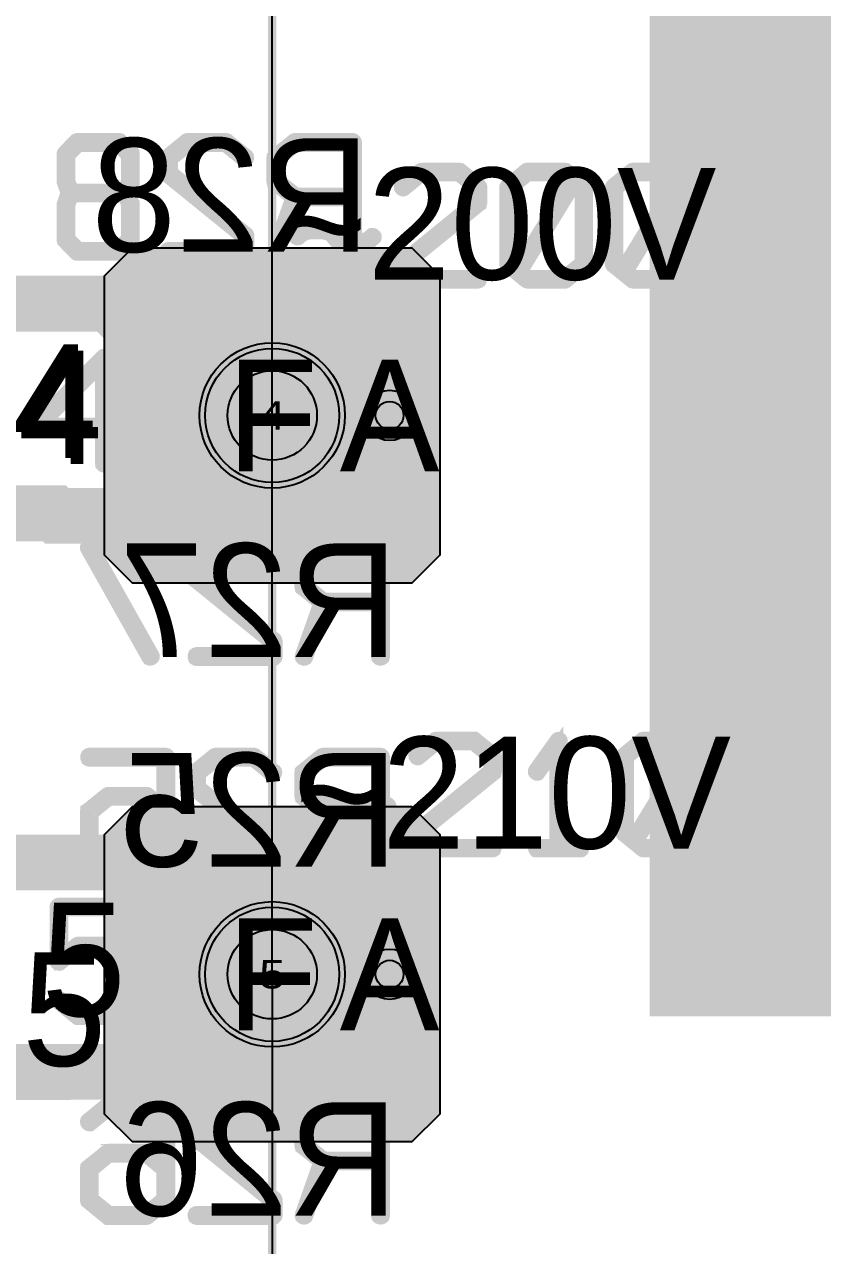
# Model space of a CAD drawing. Extents: x -19 to 284, y -54 to 100.
# Drawn here: x 120.57 to 134.85, y 15.15 to 37 of the extents above; entities that cross this region are included whole.
import ezdxf
from ezdxf.enums import TextEntityAlignment as Align

# ---------------------------------------------------------------- set-up
doc = ezdxf.new("R2010")
doc.units = 0
doc.header["$MEASUREMENT"] = 0
for name, color, linetype in [('ASSEMBLY_OUTLINES_TOP', 102, 'CONTINUOUS'), ('DRILL_DRAWING', 21, 'CONTINUOUS'), ('GENERATED_SILKSCREEN_BTM', 255, 'CONTINUOUS'), ('GENERATED_SILKSCREEN_TOP', 140, 'CONTINUOUS'), ('PART_HOLES_LAYER_BOTTOM', 30, 'CONTINUOUS'), ('PART_HOLES_LAYER_TOP', 30, 'CONTINUOUS'), ('PART_PADS_LAYER_BOTTOM', 230, 'CONTINUOUS'), ('PART_PADS_LAYER_TOP', 150, 'CONTINUOUS'), ('PIN_NUMBERS_BTM', 8, 'CONTINUOUS'), ('PIN_NUMBERS_TOP', 8, 'CONTINUOUS'), ('PLANE_DATA_LAYER_BOTTOM', 230, 'CONTINUOUS'), ('PLANE_DATA_LAYER_TOP', 150, 'CONTINUOUS'), ('PLANE_SHAPES_LAYER_BOTTOM', 230, 'CONTINUOUS'), ('PLANE_SHAPES_LAYER_TOP', 150, 'CONTINUOUS'), ('SILKSCREEN_OUTLINES_TOP', 150, 'CONTINUOUS'), ('SILKSCREEN_REF_DES_BTM', 211, 'CONTINUOUS'), ('SOLDERMASK_PADS_BTM', 12, 'CONTINUOUS'), ('SOLDERMASK_PADS_TOP', 180, 'CONTINUOUS'), ('TRACES_LAYER_BOTTOM', 230, 'CONTINUOUS'), ('VIA_HOLES_LAYER_BOTTOM', 30, 'CONTINUOUS'), ('VIA_HOLES_LAYER_TOP', 30, 'CONTINUOUS'), ('VIA_PADS_LAYER_BOTTOM', 230, 'CONTINUOUS'), ('VIA_PADS_LAYER_TOP', 150, 'CONTINUOUS')]:
    doc.layers.add(name, color=color, linetype=linetype)
doc.styles.add('COURIER_NEW', font='COUR.TTF')
doc.styles.add('VERIBEST_GERBER_0', font='txt')

msp = doc.modelspace()

# ---------------------------------------------------------------- hatches: boundary and pattern name
at = {"layer": 'PART_HOLES_LAYER_BOTTOM'}
h = msp.add_hatch(color=256, dxfattribs=at)
edge = h.paths.add_edge_path()
edge.add_arc((125, 30), 0.8, 0, 360)
h = msp.add_hatch(color=256, dxfattribs=at)
edge = h.paths.add_edge_path()
edge.add_arc((125, 20), 0.8, 0, 360)
at = {"layer": 'PART_HOLES_LAYER_TOP'}
h = msp.add_hatch(color=256, dxfattribs=at)
edge = h.paths.add_edge_path()
edge.add_arc((125, 30), 0.8, 0, 360)
h = msp.add_hatch(color=256, dxfattribs=at)
edge = h.paths.add_edge_path()
edge.add_arc((125, 20), 0.8, 0, 360)
at = {"layer": 'PLANE_DATA_LAYER_BOTTOM'}
h = msp.add_hatch(color=256, dxfattribs=at)
h.paths.add_polyline_path([(217.250002, 20.281564, -0.198909956), (217.227684, 20.227683), (209.272321, 12.272318, -0.198913366), (209.218439, 12.25), (149.781562, 12.25, -0.198913366), (149.72768, 12.272318), (142.750002, 19.249998, 0.207684346), (142.749996, 19.25), (131.8262, 19.25, -0.414213562), (131.75, 19.3262), (131.75, 50.749996), (131.749997, 50.750001), (128.52232, 53.977678, -0.198909956), (128.500002, 54.031559), (128.500002, 55.96844, -0.198909956), (128.52232, 56.022321), (131.749998, 59.249998), (131.75, 59.250004), (131.75, 80.6738, -0.414213562), (131.8262, 80.75), (144.749996, 80.75, 0.207684346), (144.750002, 80.750002), (149.727679, 85.727682, -0.198913366), (149.781561, 85.75), (209.218438, 85.75, -0.198913366), (209.27232, 85.727682), (217.227684, 77.772318, -0.198909956), (217.250002, 77.718437)], flags=0)
h.paths.add_polyline_path([(170, 50, -1), (190, 50, -1)], flags=0)
h = msp.add_hatch(color=256, dxfattribs=at)
h.paths.add_polyline_path([(128, 27.531563, -0.198909956), (127.977682, 27.477682), (127.522318, 27.022318, -0.198913366), (127.468436, 27), (122.531564, 27, -0.198913366), (122.477682, 27.022318), (122.022318, 27.477682, -0.198909956), (122, 27.531563), (122, 32.468437, -0.198909956), (122.022318, 32.522318), (122.477682, 32.977682, -0.198913366), (122.531564, 33), (127.468436, 33, -0.198913366), (127.522318, 32.977682), (127.977682, 32.522318, -0.198909956), (128, 32.468437)], flags=0)
h.paths.add_polyline_path([(123.3, 30, -1), (126.7, 30, -1)], flags=0)
for points in [[(125, 30), (125, 31.7762)], [(125, 30), (123.2238, 30)], [(125, 30), (125, 28.2238)], [(125, 30), (126.7762, 30)], [(125, 20), (125, 21.7762)], [(125, 20), (123.2238, 20)], [(125, 20), (125, 18.2238)], [(125, 20), (126.7762, 20)]]:
    msp.add_hatch(color=256, dxfattribs=at).paths.add_polyline_path(points, is_closed=False, flags=0)
h = msp.add_hatch(color=256, dxfattribs=at)
h.paths.add_polyline_path([(128, 17.531563, -0.198909956), (127.977682, 17.477682), (127.522318, 17.022318, -0.198913366), (127.468436, 17), (122.531564, 17, -0.198913366), (122.477682, 17.022318), (122.022318, 17.477682, -0.198909956), (122, 17.531563), (122, 22.468437, -0.198909956), (122.022318, 22.522318), (122.477682, 22.977682, -0.198913366), (122.531564, 23), (127.468436, 23, -0.198913366), (127.522318, 22.977682), (127.977682, 22.522318, -0.198909956), (128, 22.468437)], flags=0)
h.paths.add_polyline_path([(123.3, 20, -1), (126.7, 20, -1)], flags=0)
at = {"layer": 'PLANE_DATA_LAYER_TOP'}
h = msp.add_hatch(color=256, dxfattribs=at)
h.paths.add_polyline_path([(217.500002, 21.031564, -0.198909956), (217.477684, 20.977683), (209.522321, 13.022318, -0.198913366), (209.468439, 13), (150.031562, 13, -0.198913366), (149.97768, 13.022318), (143.000002, 19.999998, 0.207684346), (142.999996, 20), (132.0762, 20, -0.414213562), (132, 20.0762), (132, 51.999996), (131.999997, 52.000001), (129.500002, 54.499998, 0.207684346), (129.499996, 54.5), (122.000004, 54.5, 0.207684346), (121.999998, 54.499998), (118.522322, 51.02232, -0.198913366), (118.46844, 51.000002), (115.00002, 51, 0.414213562), (115.000012, 50.999992), (115.000015, 50.999987), (117.47768, 48.522322, -0.198909956), (117.499998, 48.468441), (117.499998, 48.46844), (117.5, 7.5762, -0.414213562), (117.4238, 7.5), (105.5762, 7.5, -0.414213562), (105.5, 7.5762), (105.5, 9.499996), (105.499997, 9.500001), (102.500002, 12.499998, 0.207684346), (102.499996, 12.5), (97.500004, 12.5, 0.207684346), (97.499998, 12.499998), (95.500002, 10.500002), (95.5, 10.499996), (95.5, 5.5762, -0.414213562), (95.4238, 5.5), (91.031562, 5.5, -0.198913366), (90.97768, 5.522318), (87.000002, 9.499998, 0.207684346), (86.999996, 9.5), (61.0762, 9.5, -0.414213562), (61, 9.5762), (61, 14.4238, -0.414213562), (61.0762, 14.5), (86.999992, 14.5, 0.414213562), (87, 14.500008), (87.000002, 30.96844), (87.000002, 30.968441, -0.198909956), (87.02232, 31.022322), (88.477678, 32.47768, -0.198913366), (88.53156, 32.499998), (92.1, 32.499999), (94.499996, 32.5, 0.207684346), (94.500002, 32.500002), (98.499998, 36.499998), (98.5, 36.500004), (98.5, 45.4238, -0.414213562), (98.5762, 45.5), (102.499996, 45.5, 0.207684346), (102.500002, 45.500002), (104.499998, 47.499998), (104.5, 47.500004), (104.5, 51.999996), (104.499997, 52.000001), (102.500002, 53.999998, 0.207684346), (102.499996, 54), (80.53156, 54.000002, -0.198913366), (80.477678, 54.02232), (75.02232, 59.477678, -0.198909956), (75.000002, 59.531559), (75.000002, 63.968441, -0.198909956), (75.02232, 64.022322), (75.977678, 64.97768, -0.198913366), (76.03156, 64.999998), (77.9, 64.999998), (84.968438, 65, -0.198913366), (85.02232, 64.977682), (92.499998, 57.500002, 0.207684346), (92.500004, 57.5), (108.468438, 57.5, -0.198913366), (108.52232, 57.477682), (113.499998, 52.500002, 0.207684346), (113.500004, 52.5), (116.499996, 52.5, 0.207684346), (116.500002, 52.500002), (119.477679, 55.477682, -0.198913366), (119.531561, 55.5), (129.499996, 55.5, 0.207684346), (129.500002, 55.500002), (131.999998, 57.999998), (132, 58.000004), (132, 81.4238, -0.414213562), (132.0762, 81.5), (144.999996, 81.5, 0.207684346), (145.000002, 81.500002), (149.977679, 86.477682, -0.198913366), (150.031561, 86.5), (209.468438, 86.5, -0.198913366), (209.52232, 86.477682), (217.477684, 78.522318, -0.198909956), (217.500002, 78.468437)], flags=0)
h.paths.add_polyline_path([(77.9, 60.5, -1), (82.1, 60.5, -1)], flags=0)
h.paths.add_polyline_path([(92.1, 8, -1), (94.9, 8, -1)], flags=0)
h.paths.add_polyline_path([(92.1, 11.5, -1), (94.9, 11.5, -1)], flags=0)
h.paths.add_polyline_path([(97.1, 28.85, -1), (100.7, 28.85, -1)], flags=0)
h.paths.add_polyline_path([(108.667608, 48.071822, 5.81449095), (107.832392, 48.071822, -0.706512233), (107.832392, 47.928178, 5.81449095), (108.667608, 47.928178, -0.706512233)], flags=0)
h.paths.add_polyline_path([(114.999998, 28.499998), (115, 28.500004), (115, 30.499996), (114.999997, 30.500001), (114.000002, 31.499998, 0.207684346), (113.999996, 31.5), (110.000004, 31.5, 0.207684346), (109.999998, 31.499998), (109.000002, 30.500002), (109, 30.499996), (109, 29.0762, -0.414213562), (108.9238, 29), (103.000004, 29, 0.207684346), (102.999998, 28.999998), (98.500002, 24.500002), (98.5, 24.499996), (98.500002, 19.531565), (98.500002, 19.531564, -0.198909956), (98.477684, 19.477683), (96.000002, 17.000002), (96, 16.999996), (96, 15.500004), (96.000003, 15.499999), (97.999998, 13.500002, 0.207684346), (98.000004, 13.5), (100.499996, 13.5, 0.207684346), (100.500002, 13.500002), (101.999998, 14.999998), (102, 15.000004), (102, 15.9238, -0.414213562), (102.0762, 16), (108.4238, 16, -0.414213562), (108.5, 15.9238), (108.5, 15.000004), (108.500003, 14.999999), (109.999998, 13.500002, 0.207684346), (110.000004, 13.5), (112.999996, 13.5, 0.207684346), (113.000002, 13.500002), (114.999998, 15.499998), (115, 15.500004), (115, 16.999996), (114.999997, 17.000001), (112.52232, 19.477678, -0.198909956), (112.500002, 19.531559), (112.500002, 25.96844, -0.198909956), (112.52232, 26.022321)], flags=0)
h.paths.add_polyline_path([(113.307457, 10.178956, 2.670433281), (113.307457, 11.821044, -0.455102068), (113.192543, 11.821044, 2.670433281), (113.192543, 10.178956, -0.455102068)], flags=0)
h.paths.add_polyline_path([(170.605853, 50, -1), (189.394147, 50, -1)], flags=0)
h = msp.add_hatch(color=256, dxfattribs=at)
h.paths.add_polyline_path([(128, 27.531563, -0.198909956), (127.977682, 27.477682), (127.522318, 27.022318, -0.198913366), (127.468436, 27), (122.531564, 27, -0.198913366), (122.477682, 27.022318), (122.022318, 27.477682, -0.198909956), (122, 27.531563), (122, 32.468437, -0.198909956), (122.022318, 32.522318), (122.477682, 32.977682, -0.198913366), (122.531564, 33), (127.468436, 33, -0.198913366), (127.522318, 32.977682), (127.977682, 32.522318, -0.198909956), (128, 32.468437)], flags=0)
h.paths.add_polyline_path([(123.3, 30, -1), (126.7, 30, -1)], flags=0)
for points in [[(125, 30), (125, 31.7762)], [(125, 30), (123.2238, 30)], [(125, 30), (125, 28.2238)], [(125, 30), (126.7762, 30)], [(125, 20), (125, 21.7762)], [(125, 20), (123.2238, 20)], [(125, 20), (125, 18.2238)], [(125, 20), (126.7762, 20)]]:
    msp.add_hatch(color=256, dxfattribs=at).paths.add_polyline_path(points, is_closed=False, flags=0)
h = msp.add_hatch(color=256, dxfattribs=at)
h.paths.add_polyline_path([(128, 17.531563, -0.198909956), (127.977682, 17.477682), (127.522318, 17.022318, -0.198913366), (127.468436, 17), (122.531564, 17, -0.198913366), (122.477682, 17.022318), (122.022318, 17.477682, -0.198909956), (122, 17.531563), (122, 22.468437, -0.198909956), (122.022318, 22.522318), (122.477682, 22.977682, -0.198913366), (122.531564, 23), (127.468436, 23, -0.198913366), (127.522318, 22.977682), (127.977682, 22.522318, -0.198909956), (128, 22.468437)], flags=0)
h.paths.add_polyline_path([(123.3, 20, -1), (126.7, 20, -1)], flags=0)
at = {"layer": 'PLANE_SHAPES_LAYER_BOTTOM'}
for points in [[(128, 27.5), (127.5, 27), (122.5, 27), (122, 27.5), (122, 32.5), (122.5, 33), (127.5, 33), (128, 32.5)], [(128, 17.5), (127.5, 17), (122.5, 17), (122, 17.5), (122, 22.5), (122.5, 23), (127.5, 23), (128, 22.5)]]:
    msp.add_hatch(color=256, dxfattribs=at).paths.add_polyline_path(points, flags=0)
at = {"layer": 'PLANE_SHAPES_LAYER_TOP'}
for points in [[(128, 27.5), (127.5, 27), (122.5, 27), (122, 27.5), (122, 32.5), (122.5, 33), (127.5, 33), (128, 32.5)], [(128, 17.5), (127.5, 17), (122.5, 17), (122, 17.5), (122, 22.5), (122.5, 23), (127.5, 23), (128, 22.5)]]:
    msp.add_hatch(color=256, dxfattribs=at).paths.add_polyline_path(points, flags=0)
at = {"layer": 'VIA_HOLES_LAYER_BOTTOM'}
h = msp.add_hatch(color=256, dxfattribs=at)
edge = h.paths.add_edge_path()
edge.add_arc((127.1, 30), 0.25, 0, 360)
h = msp.add_hatch(color=256, dxfattribs=at)
edge = h.paths.add_edge_path()
edge.add_arc((127.1, 20), 0.25, 0, 360)
at = {"layer": 'VIA_HOLES_LAYER_TOP'}
h = msp.add_hatch(color=256, dxfattribs=at)
edge = h.paths.add_edge_path()
edge.add_arc((127.1, 30), 0.25, 0, 360)
h = msp.add_hatch(color=256, dxfattribs=at)
edge = h.paths.add_edge_path()
edge.add_arc((127.1, 20), 0.25, 0, 360)

# ---------------------------------------------------------------- linework, layer by layer
at = {"layer": 'GENERATED_SILKSCREEN_BTM', "const_width": 0.254}
for points in [[(121.271728, 34.175648), (121.336752, 33.980576), (121.271728, 33.785504), (121.271728, 33.779408), (121.269696, 33.77128), (121.269696, 33.143392), (121.269696, 33.137296), (121.271728, 33.1312), (121.27376, 33.123072), (121.281888, 33.114944), (121.485088, 32.905648), (121.495248, 32.89752), (121.505408, 32.895488), (121.513536, 32.893456), (122.25928, 32.893456), (122.265376, 32.893456), (122.271472, 32.895488), (122.2796, 32.89752), (122.287728, 32.905648), (122.490928, 33.114944), (122.501088, 33.123072), (122.50312, 33.1312), (122.50312, 33.143392), (122.50312, 33.77128), (122.50312, 33.779408), (122.50312, 33.783472), (122.501088, 33.785504), (122.436064, 33.980576), (122.501088, 34.175648), (122.50312, 34.17768), (122.50312, 34.189872), (122.50312, 34.677552), (122.50312, 34.68568), (122.501088, 34.69584), (122.490928, 34.706), (122.287728, 34.915296), (122.2796, 34.921392), (122.271472, 34.923424), (122.265376, 34.925456), (122.25928, 34.925456), (121.513536, 34.925456), (121.505408, 34.923424), (121.495248, 34.921392), (121.485088, 34.915296), (121.281888, 34.706), (121.27376, 34.693808), (121.271728, 34.68568), (121.269696, 34.677552), (121.269696, 34.189872), (121.269696, 34.181744), (121.271728, 34.17768), (121.271728, 34.175648)], [(122.42184, 34.6552), (122.42184, 34.193936), (122.366976, 34.019184), (121.409904, 34.019184), (121.350976, 34.193936), (121.350976, 34.6552), (121.531824, 34.842144), (122.23896, 34.842144), (122.42184, 34.6552)], [(123.460192, 34.917328), (123.118816, 34.638944), (123.11272, 34.628784), (123.110688, 34.620656), (123.106624, 34.61456), (123.104592, 34.606432), (123.104592, 34.328048), (123.106624, 34.31992), (123.110688, 34.307728), (123.11272, 34.297568), (123.118816, 34.293504), (124.472128, 33.194192), (124.472128, 32.976768), (123.145232, 32.976768), (123.131008, 32.972704), (123.118816, 32.964576), (123.11272, 32.950352), (123.110688, 32.934096), (123.11272, 32.919872), (123.118816, 32.905648), (123.131008, 32.89752), (123.145232, 32.893456), (124.5148, 32.893456), (124.531056, 32.89752), (124.541216, 32.90768), (124.551376, 32.91784), (124.55544, 32.934096), (124.55544, 33.21248), (124.553408, 33.218576), (124.549344, 33.2328), (124.54528, 33.238896), (124.543248, 33.24296), (124.537152, 33.247024), (123.185872, 34.348368), (123.185872, 34.586112), (123.502864, 34.842144), (124.1592, 34.842144), (124.490416, 34.571888), (124.50464, 34.567824), (124.518864, 34.569856), (124.531056, 34.575952), (124.541216, 34.588144), (124.547312, 34.600336), (124.549344, 34.61456), (124.547312, 34.628784), (124.543248, 34.63488), (124.537152, 34.638944), (124.195776, 34.917328), (124.187648, 34.91936), (124.183584, 34.921392), (124.17952, 34.923424), (124.171392, 34.925456), (123.486608, 34.925456), (123.47848, 34.923424), (123.474416, 34.921392), (123.46832, 34.91936), (123.460192, 34.917328)], [(125.037024, 34.153296), (125.030928, 34.15736), (125.028896, 34.16752), (125.024832, 34.17768), (125.0228, 34.18784), (125.0228, 34.606432), (125.024832, 34.616592), (125.028896, 34.622688), (125.028896, 34.628784), (125.030928, 34.630816), (125.034992, 34.632848), (125.037024, 34.636912), (125.382464, 34.917328), (125.392624, 34.921392), (125.400752, 34.923424), (125.40888, 34.925456), (126.433008, 34.925456), (126.451296, 34.921392), (126.463488, 34.911232), (126.473648, 34.89904), (126.477712, 34.884816), (126.477712, 32.934096), (126.473648, 32.91784), (126.463488, 32.90768), (126.451296, 32.901584), (126.437072, 32.899552), (126.420816, 32.901584), (126.406592, 32.90768), (126.396432, 32.91784), (126.392368, 32.934096), (126.392368, 33.868816), (125.437328, 33.868816), (125.10408, 32.921904), (125.095952, 32.90768), (125.081728, 32.899552), (125.067504, 32.89752), (125.05328, 32.901584), (125.041088, 32.90768), (125.030928, 32.91784), (125.026864, 32.932064), (125.028896, 32.94832), (125.362144, 33.895232), (125.037024, 34.153296)], [(126.392368, 34.842144), (125.421072, 34.842144), (125.10408, 34.586112), (125.10408, 34.20816), (125.421072, 33.950096), (126.392368, 33.950096), (126.392368, 34.842144)], [(122.42184, 33.763152), (122.42184, 33.16168), (122.23896, 32.976768), (121.531824, 32.976768), (121.350976, 33.16168), (121.350976, 33.763152), (121.409904, 33.937904), (122.366976, 33.937904), (122.42184, 33.763152)], [(122.8558, 25.704416), (122.859864, 25.690192), (122.857832, 25.675968), (122.849704, 25.663776), (122.837512, 25.655648), (122.823288, 25.651584), (122.809064, 25.649552), (122.796872, 25.653616), (122.786712, 25.665808), (121.691464, 27.614496), (121.6874, 27.624656), (121.6874, 27.632784), (121.6874, 27.640912), (121.691464, 27.64904), (121.69756, 27.661232), (121.705688, 27.66936), (121.715848, 27.673424), (121.726008, 27.675456), (123.097608, 27.675456), (123.111832, 27.671392), (123.124024, 27.661232), (123.13012, 27.64904), (123.132152, 27.632784), (123.13012, 27.61856), (123.124024, 27.604336), (123.111832, 27.594176), (123.097608, 27.592144), (121.795096, 27.592144), (122.8558, 25.704416)], [(123.961208, 27.667328), (123.619832, 27.388944), (123.613736, 27.378784), (123.611704, 27.370656), (123.60764, 27.36456), (123.605608, 27.356432), (123.605608, 27.078048), (123.60764, 27.06992), (123.611704, 27.057728), (123.613736, 27.047568), (123.619832, 27.043504), (124.973144, 25.944192), (124.973144, 25.726768), (123.646248, 25.726768), (123.632024, 25.722704), (123.619832, 25.714576), (123.613736, 25.700352), (123.611704, 25.684096), (123.613736, 25.669872), (123.619832, 25.655648), (123.632024, 25.64752), (123.646248, 25.643456), (125.015816, 25.643456), (125.032072, 25.64752), (125.042232, 25.65768), (125.052392, 25.66784), (125.056456, 25.684096), (125.056456, 25.96248), (125.054424, 25.968576), (125.05036, 25.9828), (125.046296, 25.988896), (125.044264, 25.99296), (125.038168, 25.997024), (123.686888, 27.098368), (123.686888, 27.336112), (124.00388, 27.592144), (124.660216, 27.592144), (124.991432, 27.321888), (125.005656, 27.317824), (125.01988, 27.319856), (125.032072, 27.325952), (125.042232, 27.338144), (125.048328, 27.350336), (125.05036, 27.36456), (125.048328, 27.378784), (125.044264, 27.38488), (125.038168, 27.388944), (124.696792, 27.667328), (124.688664, 27.66936), (124.6846, 27.671392), (124.680536, 27.673424), (124.672408, 27.675456), (123.987624, 27.675456), (123.979496, 27.673424), (123.975432, 27.671392), (123.969336, 27.66936), (123.961208, 27.667328)], [(125.53804, 26.903296), (125.531944, 26.90736), (125.529912, 26.91752), (125.525848, 26.92768), (125.523816, 26.93784), (125.523816, 27.356432), (125.525848, 27.366592), (125.529912, 27.372688), (125.529912, 27.378784), (125.531944, 27.380816), (125.536008, 27.382848), (125.53804, 27.386912), (125.88348, 27.667328), (125.89364, 27.671392), (125.901768, 27.673424), (125.909896, 27.675456), (126.934024, 27.675456), (126.952312, 27.671392), (126.964504, 27.661232), (126.974664, 27.64904), (126.978728, 27.634816), (126.978728, 25.684096), (126.974664, 25.66784), (126.964504, 25.65768), (126.952312, 25.651584), (126.938088, 25.649552), (126.921832, 25.651584), (126.907608, 25.65768), (126.897448, 25.66784), (126.893384, 25.684096), (126.893384, 26.618816), (125.938344, 26.618816), (125.605096, 25.671904), (125.596968, 25.65768), (125.582744, 25.649552), (125.56852, 25.64752), (125.554296, 25.651584), (125.542104, 25.65768), (125.531944, 25.66784), (125.52788, 25.682064), (125.529912, 25.69832), (125.86316, 26.645232), (125.53804, 26.903296)], [(126.893384, 27.592144), (125.922088, 27.592144), (125.605096, 27.336112), (125.605096, 26.95816), (125.922088, 26.700096), (126.893384, 26.700096), (126.893384, 27.592144)], [(122.7542, 23.226448), (122.762328, 23.224416), (122.768424, 23.222384), (122.776552, 23.21832), (123.052904, 22.9948), (123.052904, 23.842144), (121.726008, 23.842144), (121.711784, 23.846208), (121.699592, 23.854336), (121.693496, 23.86856), (121.691464, 23.882784), (121.693496, 23.89904), (121.699592, 23.911232), (121.711784, 23.921392), (121.726008, 23.925456), (123.097608, 23.925456), (123.111832, 23.921392), (123.124024, 23.911232), (123.134184, 23.89904), (123.138248, 23.884816), (123.138248, 22.907424), (123.136216, 22.8932), (123.13012, 22.88304), (123.121992, 22.876944), (123.107768, 22.87288), (123.09964, 22.868816), (123.08948, 22.866784), (123.07932, 22.868816), (123.071192, 22.874912), (122.739976, 23.145168), (122.08364, 23.145168), (121.766648, 22.887104), (121.766648, 22.2328), (122.08364, 21.9788), (122.739976, 21.9788), (123.071192, 22.247024), (123.085416, 22.25312), (123.097608, 22.25312), (123.111832, 22.244992), (123.121992, 22.234832), (123.13012, 22.220608), (123.134184, 22.206384), (123.132152, 22.198256), (123.13012, 22.19216), (123.126056, 22.186064), (123.11996, 22.182), (122.776552, 21.901584), (122.770456, 21.89752), (122.762328, 21.89752), (122.7542, 21.893456), (122.069416, 21.893456), (122.065352, 21.893456), (122.061288, 21.895488), (122.059256, 21.895488), (122.055192, 21.89752), (122.051128, 21.89752), (122.043, 21.901584), (121.699592, 22.182), (121.693496, 22.188096), (121.691464, 22.19216), (121.6874, 22.204352), (121.685368, 22.21248), (121.685368, 22.907424), (121.6874, 22.915552), (121.691464, 22.927744), (121.691464, 22.931808), (121.695528, 22.93384), (121.69756, 22.937904), (121.699592, 22.941968), (122.043, 23.21832), (122.05316, 23.222384), (122.061288, 23.224416), (122.069416, 23.226448), (122.7542, 23.226448)], [(123.961208, 23.917328), (123.619832, 23.638944), (123.613736, 23.628784), (123.611704, 23.620656), (123.60764, 23.61456), (123.605608, 23.606432), (123.605608, 23.328048), (123.60764, 23.31992), (123.611704, 23.307728), (123.613736, 23.297568), (123.619832, 23.293504), (124.973144, 22.194192), (124.973144, 21.976768), (123.646248, 21.976768), (123.632024, 21.972704), (123.619832, 21.964576), (123.613736, 21.950352), (123.611704, 21.934096), (123.613736, 21.919872), (123.619832, 21.905648), (123.632024, 21.89752), (123.646248, 21.893456), (125.015816, 21.893456), (125.032072, 21.89752), (125.042232, 21.90768), (125.052392, 21.91784), (125.056456, 21.934096), (125.056456, 22.21248), (125.054424, 22.218576), (125.05036, 22.2328), (125.046296, 22.238896), (125.044264, 22.24296), (125.038168, 22.247024), (123.686888, 23.348368), (123.686888, 23.586112), (124.00388, 23.842144), (124.660216, 23.842144), (124.991432, 23.571888), (125.005656, 23.567824), (125.01988, 23.569856), (125.032072, 23.575952), (125.042232, 23.588144), (125.048328, 23.600336), (125.05036, 23.61456), (125.048328, 23.628784), (125.044264, 23.63488), (125.038168, 23.638944), (124.696792, 23.917328), (124.688664, 23.91936), (124.6846, 23.921392), (124.680536, 23.923424), (124.672408, 23.925456), (123.987624, 23.925456), (123.979496, 23.923424), (123.975432, 23.921392), (123.969336, 23.91936), (123.961208, 23.917328)], [(125.53804, 23.153296), (125.531944, 23.15736), (125.529912, 23.16752), (125.525848, 23.17768), (125.523816, 23.18784), (125.523816, 23.606432), (125.525848, 23.616592), (125.529912, 23.622688), (125.529912, 23.628784), (125.531944, 23.630816), (125.536008, 23.632848), (125.53804, 23.636912), (125.88348, 23.917328), (125.89364, 23.921392), (125.901768, 23.923424), (125.909896, 23.925456), (126.934024, 23.925456), (126.952312, 23.921392), (126.964504, 23.911232), (126.974664, 23.89904), (126.978728, 23.884816), (126.978728, 21.934096), (126.974664, 21.91784), (126.964504, 21.90768), (126.952312, 21.901584), (126.938088, 21.899552), (126.921832, 21.901584), (126.907608, 21.90768), (126.897448, 21.91784), (126.893384, 21.934096), (126.893384, 22.868816), (125.938344, 22.868816), (125.605096, 21.921904), (125.596968, 21.90768), (125.582744, 21.899552), (125.56852, 21.89752), (125.554296, 21.901584), (125.542104, 21.90768), (125.531944, 21.91784), (125.52788, 21.932064), (125.529912, 21.94832), (125.86316, 22.895232), (125.53804, 23.153296)], [(126.893384, 23.842144), (125.922088, 23.842144), (125.605096, 23.586112), (125.605096, 23.20816), (125.922088, 22.950096), (126.893384, 22.950096), (126.893384, 23.842144)], [(122.040968, 17.667328), (121.699592, 17.388944), (121.691464, 17.378784), (121.6874, 17.362528), (121.689432, 17.350336), (121.693496, 17.340176), (121.699592, 17.332048), (121.709752, 17.32392), (121.719912, 17.317824), (121.730072, 17.315792), (121.740232, 17.315792), (121.74836, 17.321888), (122.081608, 17.592144), (122.739976, 17.592144), (123.052904, 17.336112), (123.052904, 16.606624), (122.776552, 16.832176), (122.768424, 16.834208), (122.76436, 16.83624), (122.762328, 16.83624), (122.762328, 16.838272), (122.752168, 16.840304), (122.067384, 16.840304), (122.059256, 16.838272), (122.059256, 16.83624), (122.055192, 16.83624), (122.049096, 16.834208), (122.043, 16.832176), (121.699592, 16.555824), (121.69756, 16.549728), (121.693496, 16.547696), (121.691464, 16.545664), (121.691464, 16.5416), (121.6874, 16.527376), (121.685368, 16.52128), (121.685368, 15.96248), (121.6874, 15.95232), (121.691464, 15.944192), (121.693496, 15.936064), (121.699592, 15.929968), (122.040968, 15.651584), (122.051128, 15.64752), (122.05316, 15.645488), (122.059256, 15.645488), (122.061288, 15.643456), (122.06332, 15.643456), (122.067384, 15.643456), (122.752168, 15.643456), (122.760296, 15.645488), (122.768424, 15.64752), (122.776552, 15.651584), (123.117928, 15.929968), (123.124024, 15.934032), (123.126056, 15.936064), (123.13012, 15.94216), (123.134184, 15.956384), (123.136216, 15.96248), (123.136216, 17.356432), (123.134184, 17.366592), (123.13012, 17.37472), (123.126056, 17.378784), (123.124024, 17.382848), (123.117928, 17.388944), (122.776552, 17.667328), (122.768424, 17.66936), (122.76436, 17.671392), (122.760296, 17.673424), (122.752168, 17.675456), (122.067384, 17.675456), (122.059256, 17.673424), (122.055192, 17.671392), (122.049096, 17.66936), (122.040968, 17.667328)], [(123.961208, 17.667328), (123.619832, 17.388944), (123.613736, 17.378784), (123.611704, 17.370656), (123.60764, 17.36456), (123.605608, 17.356432), (123.605608, 17.078048), (123.60764, 17.06992), (123.611704, 17.057728), (123.613736, 17.047568), (123.619832, 17.043504), (124.973144, 15.944192), (124.973144, 15.726768), (123.646248, 15.726768), (123.632024, 15.722704), (123.619832, 15.714576), (123.613736, 15.700352), (123.611704, 15.684096), (123.613736, 15.669872), (123.619832, 15.655648), (123.632024, 15.64752), (123.646248, 15.643456), (125.015816, 15.643456), (125.032072, 15.64752), (125.042232, 15.65768), (125.052392, 15.66784), (125.056456, 15.684096), (125.056456, 15.96248), (125.054424, 15.968576), (125.05036, 15.9828), (125.046296, 15.988896), (125.044264, 15.99296), (125.038168, 15.997024), (123.686888, 17.098368), (123.686888, 17.336112), (124.00388, 17.592144), (124.660216, 17.592144), (124.991432, 17.321888), (125.005656, 17.317824), (125.01988, 17.319856), (125.032072, 17.325952), (125.042232, 17.338144), (125.048328, 17.350336), (125.05036, 17.36456), (125.048328, 17.378784), (125.044264, 17.38488), (125.038168, 17.388944), (124.696792, 17.667328), (124.688664, 17.66936), (124.6846, 17.671392), (124.680536, 17.673424), (124.672408, 17.675456), (123.987624, 17.675456), (123.979496, 17.673424), (123.975432, 17.671392), (123.969336, 17.66936), (123.961208, 17.667328)], [(125.53804, 16.903296), (125.531944, 16.90736), (125.529912, 16.91752), (125.525848, 16.92768), (125.523816, 16.93784), (125.523816, 17.356432), (125.525848, 17.366592), (125.529912, 17.372688), (125.529912, 17.378784), (125.531944, 17.380816), (125.536008, 17.382848), (125.53804, 17.386912), (125.88348, 17.667328), (125.89364, 17.671392), (125.901768, 17.673424), (125.909896, 17.675456), (126.934024, 17.675456), (126.952312, 17.671392), (126.964504, 17.661232), (126.974664, 17.64904), (126.978728, 17.634816), (126.978728, 15.684096), (126.974664, 15.66784), (126.964504, 15.65768), (126.952312, 15.651584), (126.938088, 15.649552), (126.921832, 15.651584), (126.907608, 15.65768), (126.897448, 15.66784), (126.893384, 15.684096), (126.893384, 16.618816), (125.938344, 16.618816), (125.605096, 15.671904), (125.596968, 15.65768), (125.582744, 15.649552), (125.56852, 15.64752), (125.554296, 15.651584), (125.542104, 15.65768), (125.531944, 15.66784), (125.52788, 15.682064), (125.529912, 15.69832), (125.86316, 16.645232), (125.53804, 16.903296)], [(126.893384, 17.592144), (125.922088, 17.592144), (125.605096, 17.336112), (125.605096, 16.95816), (125.922088, 16.700096), (126.893384, 16.700096), (126.893384, 17.592144)], [(123.052904, 16.50096), (123.052904, 15.9828), (122.739976, 15.726768), (122.08364, 15.726768), (121.766648, 15.9828), (121.766648, 16.50096), (122.08364, 16.759024), (122.739976, 16.759024), (123.052904, 16.50096)]]:
    msp.add_lwpolyline(points, dxfattribs=at)
at = {"layer": 'GENERATED_SILKSCREEN_TOP', "const_width": 0.15}
for points in [[(125.000005, 31.275, 0.000001961), (124.999995, 31.275), (124.999995, 38.725, 0.000001961), (125.000005, 38.725), (125.000005, 31.275)], [(125.000005, 21.275, 0.000001961), (124.999995, 21.275), (124.999995, 28.725, 0.000001961), (125.000005, 28.725), (125.000005, 21.275)], [(125.000005, 11.275, 0.000001961), (124.999995, 11.275), (124.999995, 18.725, 0.000001961), (125.000005, 18.725), (125.000005, 11.275)]]:
    msp.add_lwpolyline(points, format="xyb", dxfattribs=at)
at = {"layer": 'GENERATED_SILKSCREEN_TOP', "const_width": 0.25}
for points in [[(128.373, 34.388), (128.709, 34.114), (128.715, 34.104), (128.717, 34.096), (128.721, 34.09), (128.723, 34.082), (128.723, 33.808), (128.721, 33.8), (128.717, 33.788), (128.715, 33.778), (128.709, 33.774), (127.377, 32.692), (127.377, 32.478), (128.683, 32.478), (128.697, 32.474), (128.709, 32.466), (128.715, 32.452), (128.717, 32.436), (128.715, 32.422), (128.709, 32.408), (128.697, 32.4), (128.683, 32.396), (127.335, 32.396), (127.319, 32.4), (127.309, 32.41), (127.299, 32.42), (127.295, 32.436), (127.295, 32.71), (127.297, 32.716), (127.301, 32.73), (127.305, 32.736), (127.309, 32.74), (127.313, 32.744), (128.643, 33.828), (128.643, 34.062), (128.331, 34.314), (127.685, 34.314), (127.359, 34.048), (127.345, 34.044), (127.331, 34.046), (127.319, 34.052), (127.311, 34.064), (127.303, 34.076), (127.301, 34.09), (127.301, 34.098), (127.303, 34.104), (127.313, 34.114), (127.649, 34.388), (127.657, 34.39), (127.663, 34.392), (127.665, 34.394), (127.673, 34.396), (128.347, 34.396), (128.355, 34.394), (128.357, 34.394), (128.359, 34.392), (128.365, 34.39), (128.373, 34.388)], [(129.203, 34.114), (129.539, 34.388), (129.547, 34.39), (129.553, 34.392), (129.555, 34.394), (129.563, 34.396), (130.237, 34.396), (130.245, 34.394), (130.247, 34.394), (130.249, 34.392), (130.255, 34.39), (130.263, 34.388), (130.599, 34.114), (130.605, 34.104), (130.607, 34.096), (130.611, 34.09), (130.613, 34.082), (130.613, 32.71), (130.611, 32.704), (130.607, 32.69), (130.605, 32.686), (130.599, 32.678), (130.263, 32.404), (130.255, 32.402), (130.251, 32.4), (130.247, 32.398), (130.243, 32.396), (130.237, 32.396), (129.563, 32.396), (129.555, 32.398), (129.547, 32.4), (129.539, 32.404), (129.203, 32.678), (129.199, 32.682), (129.195, 32.684), (129.191, 32.69), (129.187, 32.704), (129.185, 32.71), (129.185, 34.082), (129.187, 34.09), (129.191, 34.096), (129.195, 34.104), (129.203, 34.114)], [(129.267, 34.062), (129.267, 32.73), (129.385, 32.63), (130.353, 34.208), (130.221, 34.314), (129.575, 34.314), (129.267, 34.062)], [(129.449, 32.578), (129.575, 32.478), (130.221, 32.478), (130.533, 32.73), (130.533, 34.062), (130.415, 34.156), (129.449, 32.578)], [(131.093, 34.114), (131.429, 34.388), (131.437, 34.39), (131.443, 34.392), (131.445, 34.394), (131.453, 34.396), (132.127, 34.396), (132.135, 34.394), (132.137, 34.394), (132.139, 34.392), (132.145, 34.39), (132.153, 34.388), (132.489, 34.114), (132.495, 34.104), (132.497, 34.096), (132.501, 34.09), (132.503, 34.082), (132.503, 32.71), (132.501, 32.704), (132.497, 32.69), (132.495, 32.686), (132.489, 32.678), (132.153, 32.404), (132.145, 32.402), (132.141, 32.4), (132.137, 32.398), (132.133, 32.396), (132.127, 32.396), (131.453, 32.396), (131.445, 32.398), (131.437, 32.4), (131.429, 32.404), (131.093, 32.678), (131.089, 32.682), (131.085, 32.684), (131.081, 32.69), (131.077, 32.704), (131.075, 32.71), (131.075, 34.082), (131.077, 34.09), (131.081, 34.096), (131.085, 34.104), (131.093, 34.114)], [(131.157, 34.062), (131.157, 32.73), (131.275, 32.63), (132.243, 34.208), (132.111, 34.314), (131.465, 34.314), (131.157, 34.062)], [(131.339, 32.578), (131.465, 32.478), (132.111, 32.478), (132.423, 32.73), (132.423, 34.062), (132.305, 34.156), (131.339, 32.578)], [(133.763, 32.396), (133.709, 32.396), (133.697, 32.398), (133.687, 32.404), (133.677, 32.412), (133.673, 32.424), (133.023, 34.342), (133.021, 34.358), (133.027, 34.37), (133.039, 34.38), (133.053, 34.388), (133.067, 34.39), (133.081, 34.388), (133.093, 34.382), (133.101, 34.368), (133.735, 32.482), (134.373, 34.368), (134.381, 34.382), (134.393, 34.388), (134.407, 34.39), (134.421, 34.388), (134.435, 34.38), (134.445, 34.37), (134.449, 34.358), (134.447, 34.342), (133.801, 32.424), (133.795, 32.412), (133.783, 32.404), (133.775, 32.398), (133.763, 32.396)], [(126.103, 33.288), (126.157, 33.22), (126.157, 33.216), (126.159, 33.216), (126.207, 33.154), (126.331, 33.122), (126.585, 33.122), (126.697, 33.16), (126.769, 33.22), (126.781, 33.228), (126.795, 33.228), (126.809, 33.226), (126.821, 33.218), (126.829, 33.21), (126.835, 33.198), (126.835, 33.186), (126.833, 33.18), (126.829, 33.176), (126.749, 33.108), (126.733, 33.098), (126.611, 33.058), (126.607, 33.056), (126.599, 33.056), (126.593, 33.056), (126.325, 33.056), (126.313, 33.056), (126.311, 33.058), (126.165, 33.096), (126.163, 33.098), (126.153, 33.102), (126.145, 33.11), (126.091, 33.176), (126.087, 33.182), (126.039, 33.238), (125.917, 33.276), (125.659, 33.276), (125.547, 33.238), (125.479, 33.176), (125.465, 33.17), (125.451, 33.168), (125.437, 33.172), (125.425, 33.178), (125.415, 33.188), (125.411, 33.198), (125.411, 33.21), (125.419, 33.218), (125.497, 33.288), (125.505, 33.294), (125.511, 33.296), (125.637, 33.34), (125.643, 33.34), (125.647, 33.342), (125.651, 33.342), (125.923, 33.342), (125.927, 33.34), (125.933, 33.34), (126.079, 33.3), (126.083, 33.298), (126.091, 33.296), (126.103, 33.288)], [(121.955245, 29.13609), (121.957275, 29.11985), (121.967425, 29.1097), (121.981635, 29.10361), (121.995845, 29.10158), (122.010055, 29.10361), (122.022235, 29.1097), (122.032385, 29.11985), (122.036445, 29.13609), (122.036445, 29.75118), (122.131855, 29.75118), (122.146065, 29.75524), (122.158245, 29.76336), (122.164335, 29.77757), (122.166365, 29.79178), (122.164335, 29.80802), (122.158245, 29.82223), (122.146065, 29.83238), (122.131855, 29.83441), (122.036445, 29.83441), (122.036445, 31.02805), (122.034415, 31.0382), (122.028325, 31.04632), (122.020205, 31.05444), (122.010055, 31.06053), (121.997875, 31.06459), (121.985695, 31.06662), (121.975545, 31.06459), (121.965395, 31.05647), (120.733185, 29.82426), (120.725065, 29.81208), (120.721005, 29.7999), (120.723035, 29.78772), (120.731155, 29.77351), (120.735215, 29.76336), (120.743335, 29.75727), (120.751455, 29.75321), (120.761605, 29.75118), (121.955245, 29.75118), (121.955245, 29.13609)], [(120.863105, 29.83441), (121.955245, 30.92249), (121.955245, 29.83441), (120.863105, 29.83441)], [(128.634, 24.208), (128.97, 23.934), (128.976, 23.924), (128.978, 23.916), (128.982, 23.91), (128.984, 23.902), (128.984, 23.628), (128.982, 23.62), (128.978, 23.608), (128.976, 23.598), (128.97, 23.594), (127.638, 22.512), (127.638, 22.298), (128.944, 22.298), (128.958, 22.294), (128.97, 22.286), (128.976, 22.272), (128.978, 22.256), (128.976, 22.242), (128.97, 22.228), (128.958, 22.22), (128.944, 22.216), (127.596, 22.216), (127.58, 22.22), (127.57, 22.23), (127.56, 22.24), (127.556, 22.256), (127.556, 22.53), (127.558, 22.536), (127.562, 22.55), (127.566, 22.556), (127.57, 22.56), (127.574, 22.564), (128.904, 23.648), (128.904, 23.882), (128.592, 24.134), (127.946, 24.134), (127.62, 23.868), (127.606, 23.864), (127.592, 23.866), (127.58, 23.872), (127.572, 23.884), (127.564, 23.896), (127.562, 23.91), (127.562, 23.918), (127.564, 23.924), (127.574, 23.934), (127.91, 24.208), (127.918, 24.21), (127.924, 24.212), (127.926, 24.214), (127.934, 24.216), (128.608, 24.216), (128.616, 24.214), (128.618, 24.214), (128.62, 24.212), (128.626, 24.21), (128.634, 24.208)], [(129.734, 22.298), (129.718, 22.294), (129.71, 22.286), (129.704, 22.272), (129.702, 22.256), (129.704, 22.242), (129.71, 22.228), (129.718, 22.218), (129.734, 22.216), (130.514, 22.216), (130.528, 22.218), (130.54, 22.228), (130.546, 22.242), (130.548, 22.256), (130.546, 22.272), (130.54, 22.286), (130.528, 22.294), (130.514, 22.298), (130.162, 22.298), (130.162, 24.176), (130.16, 24.19), (130.154, 24.2), (130.144, 24.206), (130.13, 24.208), (130.12, 24.21), (130.11, 24.21), (130.102, 24.206), (130.094, 24.198), (129.704, 23.65), (129.698, 23.636), (129.698, 23.622), (129.704, 23.61), (129.714, 23.6), (129.726, 23.592), (129.74, 23.588), (129.748, 23.588), (129.754, 23.59), (129.764, 23.602), (130.084, 24.05), (130.084, 22.298), (129.734, 22.298)], [(131.284, 23.934), (131.62, 24.208), (131.628, 24.21), (131.634, 24.212), (131.636, 24.214), (131.644, 24.216), (132.318, 24.216), (132.326, 24.214), (132.328, 24.214), (132.33, 24.212), (132.336, 24.21), (132.344, 24.208), (132.68, 23.934), (132.686, 23.924), (132.688, 23.916), (132.692, 23.91), (132.694, 23.902), (132.694, 22.53), (132.692, 22.524), (132.688, 22.51), (132.686, 22.506), (132.68, 22.498), (132.344, 22.224), (132.336, 22.222), (132.332, 22.22), (132.328, 22.218), (132.324, 22.216), (132.318, 22.216), (131.644, 22.216), (131.636, 22.218), (131.628, 22.22), (131.62, 22.224), (131.284, 22.498), (131.28, 22.502), (131.276, 22.504), (131.272, 22.51), (131.268, 22.524), (131.266, 22.53), (131.266, 23.902), (131.268, 23.91), (131.272, 23.916), (131.276, 23.924), (131.284, 23.934)], [(131.348, 23.882), (131.348, 22.55), (131.466, 22.45), (132.434, 24.028), (132.302, 24.134), (131.656, 24.134), (131.348, 23.882)], [(133.954, 22.216), (133.9, 22.216), (133.888, 22.218), (133.878, 22.224), (133.868, 22.232), (133.864, 22.244), (133.214, 24.162), (133.212, 24.178), (133.218, 24.19), (133.23, 24.2), (133.244, 24.208), (133.258, 24.21), (133.272, 24.208), (133.284, 24.202), (133.292, 24.188), (133.926, 22.302), (134.564, 24.188), (134.572, 24.202), (134.584, 24.208), (134.598, 24.21), (134.612, 24.208), (134.626, 24.2), (134.636, 24.19), (134.64, 24.178), (134.638, 24.162), (133.992, 22.244), (133.986, 22.232), (133.974, 22.224), (133.966, 22.218), (133.954, 22.216)], [(131.53, 22.398), (131.656, 22.298), (132.302, 22.298), (132.614, 22.55), (132.614, 23.882), (132.496, 23.976), (131.53, 22.398)], [(126.364, 23.108), (126.418, 23.04), (126.418, 23.036), (126.42, 23.036), (126.468, 22.974), (126.592, 22.942), (126.846, 22.942), (126.958, 22.98), (127.03, 23.04), (127.042, 23.048), (127.056, 23.048), (127.07, 23.046), (127.082, 23.038), (127.09, 23.03), (127.096, 23.018), (127.096, 23.006), (127.094, 23), (127.09, 22.996), (127.01, 22.928), (126.994, 22.918), (126.872, 22.878), (126.868, 22.876), (126.86, 22.876), (126.854, 22.876), (126.586, 22.876), (126.574, 22.876), (126.572, 22.878), (126.426, 22.916), (126.424, 22.918), (126.414, 22.922), (126.406, 22.93), (126.352, 22.996), (126.348, 23.002), (126.3, 23.058), (126.178, 23.096), (125.92, 23.096), (125.808, 23.058), (125.74, 22.996), (125.726, 22.99), (125.712, 22.988), (125.698, 22.992), (125.686, 22.998), (125.676, 23.008), (125.672, 23.018), (125.672, 23.03), (125.68, 23.038), (125.758, 23.108), (125.766, 23.114), (125.772, 23.116), (125.898, 23.16), (125.904, 23.16), (125.908, 23.162), (125.912, 23.162), (126.184, 23.162), (126.188, 23.16), (126.194, 23.16), (126.34, 23.12), (126.344, 23.118), (126.352, 23.116), (126.364, 23.108)], [(121.524675, 20.54717), (121.516555, 20.54514), (121.510465, 20.54311), (121.502345, 20.53905), (121.226265, 20.31575), (121.226265, 21.16226), (122.551855, 21.16226), (122.566065, 21.16632), (122.578245, 21.17444), (122.584335, 21.18865), (122.586365, 21.20286), (122.584335, 21.2191), (122.578245, 21.23128), (122.566065, 21.24143), (122.551855, 21.24549), (121.181605, 21.24549), (121.167395, 21.24143), (121.155215, 21.23128), (121.145065, 21.2191), (121.141005, 21.20489), (121.141005, 20.22846), (121.143035, 20.21425), (121.149125, 20.2041), (121.157245, 20.19801), (121.171455, 20.19395), (121.181605, 20.18989), (121.189725, 20.18786), (121.199875, 20.18989), (121.207995, 20.19598), (121.538885, 20.46597), (122.194575, 20.46597), (122.511255, 20.20816), (122.511255, 19.5545), (122.194575, 19.30075), (121.538885, 19.30075), (121.207995, 19.56871), (121.193785, 19.5748), (121.181605, 19.5748), (121.169425, 19.56668), (121.157245, 19.55653), (121.149125, 19.54232), (121.147095, 19.52811), (121.149125, 19.5139), (121.159275, 19.50375), (121.502345, 19.22361), (121.508435, 19.21955), (121.516555, 19.21955), (121.524675, 19.21549), (122.208785, 19.21549), (122.214875, 19.21549), (122.216905, 19.21752), (122.218935, 19.21752), (122.222995, 19.21955), (122.227055, 19.21955), (122.235175, 19.22361), (122.578245, 19.50375), (122.584335, 19.50984), (122.586365, 19.5139), (122.590425, 19.52608), (122.592455, 19.5342), (122.592455, 20.22846), (122.590425, 20.23658), (122.586365, 20.24876), (122.586365, 20.25282), (122.584335, 20.25485), (122.580275, 20.25891), (122.578245, 20.26297), (122.235175, 20.53905), (122.225025, 20.54311), (122.216905, 20.54514), (122.208785, 20.54717), (121.524675, 20.54717)]]:
    msp.add_lwpolyline(points, dxfattribs=at)
at = {"layer": 'PART_HOLES_LAYER_BOTTOM'}
for centre in [(125, 30), (125, 20)]:
    msp.add_circle(centre, 0.8, dxfattribs=at)
at = {"layer": 'PART_HOLES_LAYER_TOP'}
for centre in [(125, 30), (125, 20)]:
    msp.add_circle(centre, 0.8, dxfattribs=at)
at = {"layer": 'PART_PADS_LAYER_BOTTOM'}
for centre in [(125, 30), (125, 20)]:
    msp.add_circle(centre, 1.2, dxfattribs=at)
at = {"layer": 'PART_PADS_LAYER_TOP'}
for centre in [(125, 30), (125, 20)]:
    msp.add_circle(centre, 1.2, dxfattribs=at)
at = {"layer": 'PLANE_DATA_LAYER_BOTTOM', "const_width": 1}
for points in [[(125, 30), (125, 31.7762)], [(125, 30), (123.2238, 30)], [(125, 30), (125, 28.2238)], [(125, 30), (126.7762, 30)], [(125, 20), (125, 21.7762)], [(125, 20), (123.2238, 20)], [(125, 20), (125, 18.2238)], [(125, 20), (126.7762, 20)]]:
    msp.add_lwpolyline(points, dxfattribs=at)
at = {"layer": 'PLANE_DATA_LAYER_TOP', "const_width": 1}
for points in [[(125, 30), (125, 31.7762)], [(125, 30), (123.2238, 30)], [(125, 30), (125, 28.2238)], [(125, 30), (126.7762, 30)], [(125, 20), (125, 21.7762)], [(125, 20), (123.2238, 20)], [(125, 20), (125, 18.2238)], [(125, 20), (126.7762, 20)]]:
    msp.add_lwpolyline(points, dxfattribs=at)
at = {"layer": 'PLANE_SHAPES_LAYER_BOTTOM'}
for points in [[(128, 27.5), (127.5, 27), (122.5, 27), (122, 27.5), (122, 32.5), (122.5, 33), (127.5, 33), (128, 32.5)], [(128, 17.5), (127.5, 17), (122.5, 17), (122, 17.5), (122, 22.5), (122.5, 23), (127.5, 23), (128, 22.5)]]:
    msp.add_lwpolyline(points, close=True, dxfattribs=at)
msp.add_solid([(131.75, 19.25), (149.75, 19.25), (131.75, 80.75), (149.75, 80.75)], dxfattribs=at)
at = {"layer": 'PLANE_SHAPES_LAYER_TOP'}
for points in [[(128, 27.5), (127.5, 27), (122.5, 27), (122, 27.5), (122, 32.5), (122.5, 33), (127.5, 33), (128, 32.5)], [(128, 17.5), (127.5, 17), (122.5, 17), (122, 17.5), (122, 22.5), (122.5, 23), (127.5, 23), (128, 22.5)]]:
    msp.add_lwpolyline(points, close=True, dxfattribs=at)
msp.add_solid([(132, 20), (150, 20), (132, 81.5), (150, 81.5)], dxfattribs=at)
at = {"layer": 'SILKSCREEN_OUTLINES_TOP'}
for points in [[(125, 20), (125, 80.25)], [(125, 20), (125, 9.75)]]:
    msp.add_lwpolyline(points, dxfattribs=at)
at = {"layer": 'SOLDERMASK_PADS_BTM'}
for centre in [(125, 30), (125, 20)]:
    msp.add_circle(centre, 1.3, dxfattribs=at)
at = {"layer": 'SOLDERMASK_PADS_TOP'}
for centre in [(125, 30), (125, 20)]:
    msp.add_circle(centre, 1.3, dxfattribs=at)
at = {"layer": 'TRACES_LAYER_BOTTOM', "const_width": 1}
for points in [[(122.633471, 31.438281), (122.071752, 32), (119.65, 32)], [(119.65, 28.25), (121.1, 28.25), (121.145664, 28.204336), (122.354991, 28.204336)], [(122.420447, 22), (119.65, 22)], [(122.696948, 18.254277), (121.183412, 18.254277), (121.179135, 18.25), (119.65, 18.25)]]:
    msp.add_lwpolyline(points, dxfattribs=at)
at = {"layer": 'VIA_HOLES_LAYER_BOTTOM'}
for centre in [(127.1, 30), (127.1, 20)]:
    msp.add_circle(centre, 0.25, dxfattribs=at)
at = {"layer": 'VIA_HOLES_LAYER_TOP'}
for centre in [(127.1, 30), (127.1, 20)]:
    msp.add_circle(centre, 0.25, dxfattribs=at)
at = {"layer": 'VIA_PADS_LAYER_BOTTOM'}
for centre in [(127.1, 30), (127.1, 20)]:
    msp.add_circle(centre, 0.45, dxfattribs=at)
at = {"layer": 'VIA_PADS_LAYER_TOP'}
for centre in [(127.1, 30), (127.1, 20)]:
    msp.add_circle(centre, 0.45, dxfattribs=at)

# ---------------------------------------------------------------- texts
at = {"layer": 'ASSEMBLY_OUTLINES_TOP', "style": 'VERIBEST_GERBER_0'}
for s, p in [('4', (120.354182, 31.271122)), ('5', (120.524182, 20.391122))]:
    msp.add_text(s, height=2.03, dxfattribs=at).set_placement(p, align=Align.TOP_LEFT)
at = {"layer": 'DRILL_DRAWING', "style": 'VERIBEST_GERBER_0'}
for s, p in [('F', (125, 30)), ('A', (127.1, 30)), ('F', (125, 20)), ('A', (127.1, 20))]:
    msp.add_text(s, height=2, dxfattribs=at).set_placement(p, align=Align.MIDDLE_CENTER)
at = {"layer": 'PIN_NUMBERS_BTM', "style": 'COURIER_NEW'}
for s, p in [('4', (125, 30)), ('5', (125, 20))]:
    msp.add_text(s, height=0.508, dxfattribs=at).set_placement(p, align=Align.MIDDLE_CENTER)
at = {"layer": 'PIN_NUMBERS_TOP', "style": 'COURIER_NEW'}
for s, p in [('4', (125, 30)), ('5', (125, 20))]:
    msp.add_text(s, height=0.508, dxfattribs=at).set_placement(p, align=Align.MIDDLE_CENTER)
at = {"layer": 'SILKSCREEN_OUTLINES_TOP', "style": 'VERIBEST_GERBER_0'}
for s, height, p in [('~200V', 2, (125.14, 34.43)), ('4', 2.03, (120.45, 31.16)), ('~210V', 2, (125.4, 24.25)), ('5', 2.03, (120.87, 21.28))]:
    msp.add_text(s, height=height, dxfattribs=at).set_placement(p, align=Align.TOP_LEFT)
at = {"layer": 'SILKSCREEN_REF_DES_BTM', "style": 'VERIBEST_GERBER_0', "text_generation_flag": 2}
for s, p in [('R28', (126.75, 34.96)), ('R27', (127.25, 27.71)), ('R25', (127.25, 23.96)), ('R26', (127.25, 17.71))]:
    msp.add_text(s, height=2.032, dxfattribs=at).set_placement(p, align=Align.TOP_LEFT)

doc.saveas('drawing.dxf')
